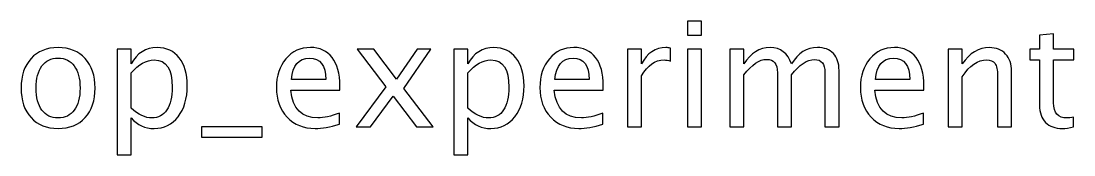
# Model space of a CAD drawing. Header units: centimetres. Extents: x -42.9 to 42.9, y -9 to 28.7.
# Drawn here: x 23.84 to 42.86, y 26.16 to 28.58 of the extents above; entities that cross this region are included whole.
import ezdxf

# ---------------------------------------------------------------- set-up
doc = ezdxf.new("R2010")
doc.units = ezdxf.units.CM
doc.header["$MEASUREMENT"] = 0
doc.layers.add('Layer 1', color=7, linetype='Continuous')

msp = doc.modelspace()

# ---------------------------------------------------------------- linework, layer by layer
at = {"layer": 'Layer 1'}
for points, knots in [([(35.87968, 28.32938), (35.87968, 28.32938), (35.87968, 28.58338), (35.87968, 28.58338), (35.87968, 28.58338), (35.87968, 28.58338), (36.13368, 28.58338), (36.13368, 28.58338), (36.13368, 28.58338), (36.13368, 28.58338), (36.13368, 28.32938), (36.13368, 28.32938), (36.13368, 28.32938), (36.13368, 28.32938), (35.87968, 28.32938), (35.87968, 28.32938)], [0, 0, 0, 0, 0.2, 0.2, 0.2, 0.2, 0.4, 0.4, 0.4, 0.4, 0.6, 0.6, 0.6, 0.6, 1, 1, 1, 1]), ([(42.85805, 26.67088), (42.77956, 26.64927), (42.71121, 26.63869), (42.65344, 26.63869), (42.65344, 26.63869), (42.52379, 26.63869), (42.42281, 26.67573), (42.35049, 26.74981), (42.35049, 26.74981), (42.27773, 26.8239), (42.24157, 26.92664), (42.24157, 27.0585), (42.24157, 27.0585), (42.24157, 27.0585), (42.24157, 27.88223), (42.24157, 27.88223), (42.24157, 27.88223), (42.24157, 27.88223), (42.06607, 27.88223), (42.06607, 27.88223), (42.06607, 27.88223), (42.06607, 27.88223), (42.06607, 28.07273), (42.06607, 28.07273), (42.06607, 28.07273), (42.06607, 28.07273), (42.24157, 28.07273), (42.24157, 28.07273), (42.24157, 28.07273), (42.24157, 28.07273), (42.24157, 28.32629), (42.24157, 28.32629), (42.24157, 28.32629), (42.24157, 28.32629), (42.49557, 28.35054), (42.49557, 28.35054), (42.49557, 28.35054), (42.49557, 28.35054), (42.49557, 28.07273), (42.49557, 28.07273), (42.49557, 28.07273), (42.49557, 28.07273), (42.86334, 28.07273), (42.86334, 28.07273), (42.86334, 28.07273), (42.86334, 28.07273), (42.86334, 27.88223), (42.86334, 27.88223), (42.86334, 27.88223), (42.86334, 27.88223), (42.49557, 27.88223), (42.49557, 27.88223), (42.49557, 27.88223), (42.49557, 27.88223), (42.49557, 27.10436), (42.49557, 27.10436), (42.49557, 27.10436), (42.49557, 26.92091), (42.57539, 26.82919), (42.73458, 26.82919), (42.73458, 26.82919), (42.76853, 26.82919), (42.80954, 26.83492), (42.85805, 26.84595), (42.85805, 26.84595), (42.85805, 26.84595), (42.85805, 26.67088), (42.85805, 26.67088)], [0, 0, 0, 0, 0.05555556, 0.05555556, 0.05555556, 0.05555556, 0.11111111, 0.11111111, 0.11111111, 0.11111111, 0.16666667, 0.16666667, 0.16666667, 0.16666667, 0.22222222, 0.22222222, 0.22222222, 0.22222222, 0.27777778, 0.27777778, 0.27777778, 0.27777778, 0.33333333, 0.33333333, 0.33333333, 0.33333333, 0.38888889, 0.38888889, 0.38888889, 0.38888889, 0.44444444, 0.44444444, 0.44444444, 0.44444444, 0.5, 0.5, 0.5, 0.5, 0.55555556, 0.55555556, 0.55555556, 0.55555556, 0.61111111, 0.61111111, 0.61111111, 0.61111111, 0.66666667, 0.66666667, 0.66666667, 0.66666667, 0.72222222, 0.72222222, 0.72222222, 0.72222222, 0.77777778, 0.77777778, 0.77777778, 0.77777778, 0.83333333, 0.83333333, 0.83333333, 0.83333333, 0.88888889, 0.88888889, 0.88888889, 0.88888889, 1, 1, 1, 1]), ([(24.50569, 26.63869), (24.29976, 26.63869), (24.1366, 26.70439), (24.01665, 26.8358), (24.01665, 26.8358), (23.89627, 26.96721), (23.83629, 27.14581), (23.83629, 27.37114), (23.83629, 27.37114), (23.83629, 27.59604), (23.89627, 27.77419), (24.01665, 27.90516), (24.01665, 27.90516), (24.1366, 28.03613), (24.29976, 28.10183), (24.50569, 28.10183), (24.50569, 28.10183), (24.71162, 28.10183), (24.87478, 28.03613), (24.99473, 27.90516), (24.99473, 27.90516), (25.11511, 27.77419), (25.17508, 27.59604), (25.17508, 27.37114), (25.17508, 27.37114), (25.17508, 27.14581), (25.11511, 26.96721), (24.99473, 26.8358), (24.99473, 26.8358), (24.87478, 26.70439), (24.71162, 26.63869), (24.50569, 26.63869)], [0, 0, 0, 0, 0.11111111, 0.11111111, 0.11111111, 0.11111111, 0.22222222, 0.22222222, 0.22222222, 0.22222222, 0.33333333, 0.33333333, 0.33333333, 0.33333333, 0.44444444, 0.44444444, 0.44444444, 0.44444444, 0.55555556, 0.55555556, 0.55555556, 0.55555556, 0.66666667, 0.66666667, 0.66666667, 0.66666667, 0.77777778, 0.77777778, 0.77777778, 0.77777778, 1, 1, 1, 1]), ([(25.57284, 26.15979), (25.57284, 26.15979), (25.57284, 28.07273), (25.57284, 28.07273), (25.57284, 28.07273), (25.57284, 28.07273), (25.82684, 28.07273), (25.82684, 28.07273), (25.82684, 28.07273), (25.82684, 28.07273), (25.82684, 27.80771), (25.82684, 27.80771), (25.82684, 27.80771), (25.93091, 28.00394), (26.08745, 28.10183), (26.29603, 28.10183), (26.29603, 28.10183), (26.46493, 28.10183), (26.59766, 28.04054), (26.69467, 27.91751), (26.69467, 27.91751), (26.79169, 27.79448), (26.84019, 27.62647), (26.84019, 27.41348), (26.84019, 27.41348), (26.84019, 27.18153), (26.78507, 26.99411), (26.67527, 26.85212), (26.67527, 26.85212), (26.56547, 26.70969), (26.42083, 26.63869), (26.24179, 26.63869), (26.24179, 26.63869), (26.07555, 26.63869), (25.93708, 26.70219), (25.82684, 26.82963), (25.82684, 26.82963), (25.82684, 26.82963), (25.82684, 26.15979), (25.82684, 26.15979), (25.82684, 26.15979), (25.82684, 26.15979), (25.57284, 26.15979), (25.57284, 26.15979)], [0, 0, 0, 0, 0.08333333, 0.08333333, 0.08333333, 0.08333333, 0.16666667, 0.16666667, 0.16666667, 0.16666667, 0.25, 0.25, 0.25, 0.25, 0.33333333, 0.33333333, 0.33333333, 0.33333333, 0.41666667, 0.41666667, 0.41666667, 0.41666667, 0.5, 0.5, 0.5, 0.5, 0.58333333, 0.58333333, 0.58333333, 0.58333333, 0.66666667, 0.66666667, 0.66666667, 0.66666667, 0.75, 0.75, 0.75, 0.75, 0.83333333, 0.83333333, 0.83333333, 0.83333333, 1, 1, 1, 1]), ([(29.59009, 26.71542), (29.41943, 26.66427), (29.27347, 26.63869), (29.15176, 26.63869), (29.15176, 26.63869), (28.94406, 26.63869), (28.77517, 26.70748), (28.64509, 26.84462), (28.64509, 26.84462), (28.515, 26.98177), (28.44973, 27.15948), (28.44973, 27.3782), (28.44973, 27.3782), (28.44973, 27.59031), (28.50706, 27.76449), (28.62215, 27.90075), (28.62215, 27.90075), (28.73725, 28.03657), (28.88453, 28.10448), (29.06401, 28.10448), (29.06401, 28.10448), (29.23378, 28.10448), (29.36519, 28.04407), (29.4578, 27.92324), (29.4578, 27.92324), (29.5504, 27.80241), (29.5967, 27.63132), (29.5967, 27.40951), (29.5967, 27.40951), (29.5967, 27.40951), (29.59538, 27.3319), (29.59538, 27.3319), (29.59538, 27.3319), (29.59538, 27.3319), (28.70903, 27.3319), (28.70903, 27.3319), (28.70903, 27.3319), (28.74607, 26.99676), (28.90967, 26.82919), (29.19939, 26.82919), (29.19939, 26.82919), (29.30566, 26.82919), (29.43575, 26.85918), (29.59009, 26.91915), (29.59009, 26.91915), (29.59009, 26.91915), (29.59009, 26.71542), (29.59009, 26.71542)], [0, 0, 0, 0, 0.07692308, 0.07692308, 0.07692308, 0.07692308, 0.15384615, 0.15384615, 0.15384615, 0.15384615, 0.23076923, 0.23076923, 0.23076923, 0.23076923, 0.30769231, 0.30769231, 0.30769231, 0.30769231, 0.38461538, 0.38461538, 0.38461538, 0.38461538, 0.46153846, 0.46153846, 0.46153846, 0.46153846, 0.53846154, 0.53846154, 0.53846154, 0.53846154, 0.61538462, 0.61538462, 0.61538462, 0.61538462, 0.69230769, 0.69230769, 0.69230769, 0.69230769, 0.76923077, 0.76923077, 0.76923077, 0.76923077, 0.84615385, 0.84615385, 0.84615385, 0.84615385, 1, 1, 1, 1]), ([(29.8948, 26.67044), (29.8948, 26.67044), (30.42882, 27.39407), (30.42882, 27.39407), (30.42882, 27.39407), (30.42882, 27.39407), (29.91068, 28.07273), (29.91068, 28.07273), (29.91068, 28.07273), (29.91068, 28.07273), (30.21362, 28.07273), (30.21362, 28.07273), (30.21362, 28.07273), (30.21362, 28.07273), (30.62284, 27.53254), (30.62284, 27.53254), (30.62284, 27.53254), (30.62284, 27.53254), (30.99326, 28.07273), (30.99326, 28.07273), (30.99326, 28.07273), (30.99326, 28.07273), (31.24153, 28.07273), (31.24153, 28.07273), (31.24153, 28.07273), (31.24153, 28.07273), (30.75646, 27.36144), (30.75646, 27.36144), (30.75646, 27.36144), (30.75646, 27.36144), (31.28386, 26.67044), (31.28386, 26.67044), (31.28386, 26.67044), (31.28386, 26.67044), (30.98091, 26.67044), (30.98091, 26.67044), (30.98091, 26.67044), (30.98091, 26.67044), (30.55846, 27.22606), (30.55846, 27.22606), (30.55846, 27.22606), (30.55846, 27.22606), (30.14968, 26.67044), (30.14968, 26.67044), (30.14968, 26.67044), (30.14968, 26.67044), (29.8948, 26.67044), (29.8948, 26.67044)], [0, 0, 0, 0, 0.07692308, 0.07692308, 0.07692308, 0.07692308, 0.15384615, 0.15384615, 0.15384615, 0.15384615, 0.23076923, 0.23076923, 0.23076923, 0.23076923, 0.30769231, 0.30769231, 0.30769231, 0.30769231, 0.38461538, 0.38461538, 0.38461538, 0.38461538, 0.46153846, 0.46153846, 0.46153846, 0.46153846, 0.53846154, 0.53846154, 0.53846154, 0.53846154, 0.61538462, 0.61538462, 0.61538462, 0.61538462, 0.69230769, 0.69230769, 0.69230769, 0.69230769, 0.76923077, 0.76923077, 0.76923077, 0.76923077, 0.84615385, 0.84615385, 0.84615385, 0.84615385, 1, 1, 1, 1]), ([(31.65781, 26.15979), (31.65781, 26.15979), (31.65781, 28.07273), (31.65781, 28.07273), (31.65781, 28.07273), (31.65781, 28.07273), (31.91181, 28.07273), (31.91181, 28.07273), (31.91181, 28.07273), (31.91181, 28.07273), (31.91181, 27.80771), (31.91181, 27.80771), (31.91181, 27.80771), (32.01588, 28.00394), (32.17242, 28.10183), (32.381, 28.10183), (32.381, 28.10183), (32.5499, 28.10183), (32.68263, 28.04054), (32.77964, 27.91751), (32.77964, 27.91751), (32.87666, 27.79448), (32.92516, 27.62647), (32.92516, 27.41348), (32.92516, 27.41348), (32.92516, 27.18153), (32.87004, 26.99411), (32.76024, 26.85212), (32.76024, 26.85212), (32.65044, 26.70969), (32.5058, 26.63869), (32.32676, 26.63869), (32.32676, 26.63869), (32.16052, 26.63869), (32.02205, 26.70219), (31.91181, 26.82963), (31.91181, 26.82963), (31.91181, 26.82963), (31.91181, 26.15979), (31.91181, 26.15979), (31.91181, 26.15979), (31.91181, 26.15979), (31.65781, 26.15979), (31.65781, 26.15979)], [0, 0, 0, 0, 0.08333333, 0.08333333, 0.08333333, 0.08333333, 0.16666667, 0.16666667, 0.16666667, 0.16666667, 0.25, 0.25, 0.25, 0.25, 0.33333333, 0.33333333, 0.33333333, 0.33333333, 0.41666667, 0.41666667, 0.41666667, 0.41666667, 0.5, 0.5, 0.5, 0.5, 0.58333333, 0.58333333, 0.58333333, 0.58333333, 0.66666667, 0.66666667, 0.66666667, 0.66666667, 0.75, 0.75, 0.75, 0.75, 0.83333333, 0.83333333, 0.83333333, 0.83333333, 1, 1, 1, 1]), ([(34.35215, 26.71542), (34.18149, 26.66427), (34.03553, 26.63869), (33.91382, 26.63869), (33.91382, 26.63869), (33.70612, 26.63869), (33.53723, 26.70748), (33.40715, 26.84462), (33.40715, 26.84462), (33.27706, 26.98177), (33.21179, 27.15948), (33.21179, 27.3782), (33.21179, 27.3782), (33.21179, 27.59031), (33.26912, 27.76449), (33.38421, 27.90075), (33.38421, 27.90075), (33.49931, 28.03657), (33.64659, 28.10448), (33.82607, 28.10448), (33.82607, 28.10448), (33.99584, 28.10448), (34.12725, 28.04407), (34.21986, 27.92324), (34.21986, 27.92324), (34.31246, 27.80241), (34.35876, 27.63132), (34.35876, 27.40951), (34.35876, 27.40951), (34.35876, 27.40951), (34.35744, 27.3319), (34.35744, 27.3319), (34.35744, 27.3319), (34.35744, 27.3319), (33.47109, 27.3319), (33.47109, 27.3319), (33.47109, 27.3319), (33.50813, 26.99676), (33.67173, 26.82919), (33.96145, 26.82919), (33.96145, 26.82919), (34.06772, 26.82919), (34.19781, 26.85918), (34.35215, 26.91915), (34.35215, 26.91915), (34.35215, 26.91915), (34.35215, 26.71542), (34.35215, 26.71542)], [0, 0, 0, 0, 0.07692308, 0.07692308, 0.07692308, 0.07692308, 0.15384615, 0.15384615, 0.15384615, 0.15384615, 0.23076923, 0.23076923, 0.23076923, 0.23076923, 0.30769231, 0.30769231, 0.30769231, 0.30769231, 0.38461538, 0.38461538, 0.38461538, 0.38461538, 0.46153846, 0.46153846, 0.46153846, 0.46153846, 0.53846154, 0.53846154, 0.53846154, 0.53846154, 0.61538462, 0.61538462, 0.61538462, 0.61538462, 0.69230769, 0.69230769, 0.69230769, 0.69230769, 0.76923077, 0.76923077, 0.76923077, 0.76923077, 0.84615385, 0.84615385, 0.84615385, 0.84615385, 1, 1, 1, 1]), ([(34.79709, 26.67044), (34.79709, 26.67044), (34.79709, 28.07273), (34.79709, 28.07273), (34.79709, 28.07273), (34.79709, 28.07273), (35.05109, 28.07273), (35.05109, 28.07273), (35.05109, 28.07273), (35.05109, 28.07273), (35.05109, 27.80771), (35.05109, 27.80771), (35.05109, 27.80771), (35.15207, 28.00394), (35.29847, 28.10183), (35.49074, 28.10183), (35.49074, 28.10183), (35.51676, 28.10183), (35.5441, 28.09963), (35.57232, 28.09522), (35.57232, 28.09522), (35.57232, 28.09522), (35.57232, 27.85754), (35.57232, 27.85754), (35.57232, 27.85754), (35.52822, 27.87209), (35.48942, 27.87958), (35.4559, 27.87958), (35.4559, 27.87958), (35.29451, 27.87958), (35.15957, 27.78433), (35.05109, 27.59339), (35.05109, 27.59339), (35.05109, 27.59339), (35.05109, 26.67044), (35.05109, 26.67044), (35.05109, 26.67044), (35.05109, 26.67044), (34.79709, 26.67044), (34.79709, 26.67044)], [0, 0, 0, 0, 0.09090909, 0.09090909, 0.09090909, 0.09090909, 0.18181818, 0.18181818, 0.18181818, 0.18181818, 0.27272727, 0.27272727, 0.27272727, 0.27272727, 0.36363636, 0.36363636, 0.36363636, 0.36363636, 0.45454545, 0.45454545, 0.45454545, 0.45454545, 0.54545455, 0.54545455, 0.54545455, 0.54545455, 0.63636364, 0.63636364, 0.63636364, 0.63636364, 0.72727273, 0.72727273, 0.72727273, 0.72727273, 0.81818182, 0.81818182, 0.81818182, 0.81818182, 1, 1, 1, 1]), ([(35.87968, 26.67044), (35.87968, 26.67044), (35.87968, 28.07273), (35.87968, 28.07273), (35.87968, 28.07273), (35.87968, 28.07273), (36.13368, 28.07273), (36.13368, 28.07273), (36.13368, 28.07273), (36.13368, 28.07273), (36.13368, 26.67044), (36.13368, 26.67044), (36.13368, 26.67044), (36.13368, 26.67044), (35.87968, 26.67044), (35.87968, 26.67044)], [0, 0, 0, 0, 0.2, 0.2, 0.2, 0.2, 0.4, 0.4, 0.4, 0.4, 0.6, 0.6, 0.6, 0.6, 1, 1, 1, 1]), ([(36.64432, 26.67044), (36.64432, 26.67044), (36.64432, 28.07273), (36.64432, 28.07273), (36.64432, 28.07273), (36.64432, 28.07273), (36.89832, 28.07273), (36.89832, 28.07273), (36.89832, 28.07273), (36.89832, 28.07273), (36.89832, 27.80771), (36.89832, 27.80771), (36.89832, 27.80771), (37.02223, 28.00394), (37.18098, 28.10183), (37.37545, 28.10183), (37.37545, 28.10183), (37.56286, 28.10183), (37.6903, 28.00394), (37.75821, 27.80771), (37.75821, 27.80771), (37.8786, 28.0057), (38.03559, 28.10448), (38.22829, 28.10448), (38.22829, 28.10448), (38.35132, 28.10448), (38.44701, 28.06832), (38.51536, 27.99556), (38.51536, 27.99556), (38.58371, 27.9228), (38.61811, 27.82094), (38.61811, 27.68997), (38.61811, 27.68997), (38.61811, 27.68997), (38.61811, 26.67044), (38.61811, 26.67044), (38.61811, 26.67044), (38.61811, 26.67044), (38.36411, 26.67044), (38.36411, 26.67044), (38.36411, 26.67044), (38.36411, 26.67044), (38.36411, 27.64807), (38.36411, 27.64807), (38.36411, 27.64807), (38.36411, 27.80771), (38.30061, 27.88752), (38.17361, 27.88752), (38.17361, 27.88752), (38.04176, 27.88752), (37.90329, 27.79448), (37.75821, 27.60795), (37.75821, 27.60795), (37.75821, 27.60795), (37.75821, 26.67044), (37.75821, 26.67044), (37.75821, 26.67044), (37.75821, 26.67044), (37.50421, 26.67044), (37.50421, 26.67044), (37.50421, 26.67044), (37.50421, 26.67044), (37.50421, 27.64896), (37.50421, 27.64896), (37.50421, 27.64896), (37.50421, 27.80991), (37.43983, 27.89017), (37.31063, 27.89017), (37.31063, 27.89017), (37.18231, 27.89017), (37.04472, 27.79668), (36.89832, 27.60927), (36.89832, 27.60927), (36.89832, 27.60927), (36.89832, 26.67044), (36.89832, 26.67044), (36.89832, 26.67044), (36.89832, 26.67044), (36.64432, 26.67044), (36.64432, 26.67044)], [0, 0, 0, 0, 0.04761905, 0.04761905, 0.04761905, 0.04761905, 0.0952381, 0.0952381, 0.0952381, 0.0952381, 0.14285714, 0.14285714, 0.14285714, 0.14285714, 0.19047619, 0.19047619, 0.19047619, 0.19047619, 0.23809524, 0.23809524, 0.23809524, 0.23809524, 0.28571429, 0.28571429, 0.28571429, 0.28571429, 0.33333333, 0.33333333, 0.33333333, 0.33333333, 0.38095238, 0.38095238, 0.38095238, 0.38095238, 0.42857143, 0.42857143, 0.42857143, 0.42857143, 0.47619048, 0.47619048, 0.47619048, 0.47619048, 0.52380952, 0.52380952, 0.52380952, 0.52380952, 0.57142857, 0.57142857, 0.57142857, 0.57142857, 0.61904762, 0.61904762, 0.61904762, 0.61904762, 0.66666667, 0.66666667, 0.66666667, 0.66666667, 0.71428571, 0.71428571, 0.71428571, 0.71428571, 0.76190476, 0.76190476, 0.76190476, 0.76190476, 0.80952381, 0.80952381, 0.80952381, 0.80952381, 0.85714286, 0.85714286, 0.85714286, 0.85714286, 0.9047619, 0.9047619, 0.9047619, 0.9047619, 1, 1, 1, 1]), ([(40.14387, 26.71542), (39.97321, 26.66427), (39.82725, 26.63869), (39.70554, 26.63869), (39.70554, 26.63869), (39.49784, 26.63869), (39.32895, 26.70748), (39.19887, 26.84462), (39.19887, 26.84462), (39.06878, 26.98177), (39.00351, 27.15948), (39.00351, 27.3782), (39.00351, 27.3782), (39.00351, 27.59031), (39.06084, 27.76449), (39.17593, 27.90075), (39.17593, 27.90075), (39.29103, 28.03657), (39.43831, 28.10448), (39.61779, 28.10448), (39.61779, 28.10448), (39.78756, 28.10448), (39.91897, 28.04407), (40.01158, 27.92324), (40.01158, 27.92324), (40.10418, 27.80241), (40.15048, 27.63132), (40.15048, 27.40951), (40.15048, 27.40951), (40.15048, 27.40951), (40.14916, 27.3319), (40.14916, 27.3319), (40.14916, 27.3319), (40.14916, 27.3319), (39.26281, 27.3319), (39.26281, 27.3319), (39.26281, 27.3319), (39.29985, 26.99676), (39.46345, 26.82919), (39.75317, 26.82919), (39.75317, 26.82919), (39.85944, 26.82919), (39.98953, 26.85918), (40.14387, 26.91915), (40.14387, 26.91915), (40.14387, 26.91915), (40.14387, 26.71542), (40.14387, 26.71542)], [0, 0, 0, 0, 0.07692308, 0.07692308, 0.07692308, 0.07692308, 0.15384615, 0.15384615, 0.15384615, 0.15384615, 0.23076923, 0.23076923, 0.23076923, 0.23076923, 0.30769231, 0.30769231, 0.30769231, 0.30769231, 0.38461538, 0.38461538, 0.38461538, 0.38461538, 0.46153846, 0.46153846, 0.46153846, 0.46153846, 0.53846154, 0.53846154, 0.53846154, 0.53846154, 0.61538462, 0.61538462, 0.61538462, 0.61538462, 0.69230769, 0.69230769, 0.69230769, 0.69230769, 0.76923077, 0.76923077, 0.76923077, 0.76923077, 0.84615385, 0.84615385, 0.84615385, 0.84615385, 1, 1, 1, 1]), ([(40.58881, 26.67044), (40.58881, 26.67044), (40.58881, 28.07273), (40.58881, 28.07273), (40.58881, 28.07273), (40.58881, 28.07273), (40.84281, 28.07273), (40.84281, 28.07273), (40.84281, 28.07273), (40.84281, 28.07273), (40.84281, 27.80771), (40.84281, 27.80771), (40.84281, 27.80771), (40.97731, 28.00394), (41.14223, 28.10183), (41.33714, 28.10183), (41.33714, 28.10183), (41.45973, 28.10183), (41.55718, 28.06347), (41.62906, 27.9863), (41.62906, 27.9863), (41.70094, 27.90957), (41.7371, 27.80594), (41.7371, 27.6763), (41.7371, 27.6763), (41.7371, 27.6763), (41.7371, 26.67044), (41.7371, 26.67044), (41.7371, 26.67044), (41.7371, 26.67044), (41.4831, 26.67044), (41.4831, 26.67044), (41.4831, 26.67044), (41.4831, 26.67044), (41.4831, 27.59339), (41.4831, 27.59339), (41.4831, 27.59339), (41.4831, 27.69746), (41.46767, 27.77155), (41.43724, 27.81564), (41.43724, 27.81564), (41.40637, 27.86018), (41.35566, 27.88223), (41.28466, 27.88223), (41.28466, 27.88223), (41.12856, 27.88223), (40.98127, 27.78037), (40.84281, 27.57664), (40.84281, 27.57664), (40.84281, 27.57664), (40.84281, 26.67044), (40.84281, 26.67044), (40.84281, 26.67044), (40.84281, 26.67044), (40.58881, 26.67044), (40.58881, 26.67044)], [0, 0, 0, 0, 0.06666667, 0.06666667, 0.06666667, 0.06666667, 0.13333333, 0.13333333, 0.13333333, 0.13333333, 0.2, 0.2, 0.2, 0.2, 0.26666667, 0.26666667, 0.26666667, 0.26666667, 0.33333333, 0.33333333, 0.33333333, 0.33333333, 0.4, 0.4, 0.4, 0.4, 0.46666667, 0.46666667, 0.46666667, 0.46666667, 0.53333333, 0.53333333, 0.53333333, 0.53333333, 0.6, 0.6, 0.6, 0.6, 0.66666667, 0.66666667, 0.66666667, 0.66666667, 0.73333333, 0.73333333, 0.73333333, 0.73333333, 0.8, 0.8, 0.8, 0.8, 0.86666667, 0.86666667, 0.86666667, 0.86666667, 1, 1, 1, 1]), ([(24.50525, 26.82919), (24.63093, 26.82919), (24.72882, 26.87637), (24.79849, 26.97118), (24.79849, 26.97118), (24.86773, 27.06555), (24.90256, 27.19917), (24.90256, 27.37114), (24.90256, 27.37114), (24.90256, 27.54268), (24.86773, 27.67586), (24.79849, 27.77022), (24.79849, 27.77022), (24.72882, 27.86415), (24.63093, 27.91133), (24.50525, 27.91133), (24.50525, 27.91133), (24.37913, 27.91133), (24.28124, 27.86415), (24.21244, 27.77022), (24.21244, 27.77022), (24.14321, 27.67586), (24.10882, 27.54268), (24.10882, 27.37114), (24.10882, 27.37114), (24.10882, 27.19917), (24.14321, 27.06555), (24.21244, 26.97118), (24.21244, 26.97118), (24.28124, 26.87637), (24.37913, 26.82919), (24.50525, 26.82919)], [0, 0, 0, 0, 0.11111111, 0.11111111, 0.11111111, 0.11111111, 0.22222222, 0.22222222, 0.22222222, 0.22222222, 0.33333333, 0.33333333, 0.33333333, 0.33333333, 0.44444444, 0.44444444, 0.44444444, 0.44444444, 0.55555556, 0.55555556, 0.55555556, 0.55555556, 0.66666667, 0.66666667, 0.66666667, 0.66666667, 0.77777778, 0.77777778, 0.77777778, 0.77777778, 1, 1, 1, 1]), ([(25.82684, 27.0047), (25.95781, 26.88784), (26.0826, 26.82919), (26.20122, 26.82919), (26.20122, 26.82919), (26.31808, 26.82919), (26.40848, 26.87814), (26.47198, 26.97559), (26.47198, 26.97559), (26.53592, 27.07305), (26.56767, 27.21019), (26.56767, 27.38746), (26.56767, 27.38746), (26.56767, 27.71554), (26.45919, 27.87958), (26.24223, 27.87958), (26.24223, 27.87958), (26.10024, 27.87958), (25.96178, 27.80286), (25.82684, 27.64896), (25.82684, 27.64896), (25.82684, 27.64896), (25.82684, 27.0047), (25.82684, 27.0047)], [0, 0, 0, 0, 0.14285714, 0.14285714, 0.14285714, 0.14285714, 0.28571429, 0.28571429, 0.28571429, 0.28571429, 0.42857143, 0.42857143, 0.42857143, 0.42857143, 0.57142857, 0.57142857, 0.57142857, 0.57142857, 0.71428571, 0.71428571, 0.71428571, 0.71428571, 1, 1, 1, 1]), ([(28.72226, 27.5224), (28.72226, 27.5224), (29.34138, 27.5224), (29.34138, 27.5224), (29.34138, 27.5224), (29.34138, 27.78345), (29.24392, 27.91398), (29.04946, 27.91398), (29.04946, 27.91398), (28.85366, 27.91398), (28.74474, 27.78345), (28.72226, 27.5224)], [0, 0, 0, 0, 0.25, 0.25, 0.25, 0.25, 0.5, 0.5, 0.5, 0.5, 1, 1, 1, 1]), ([(31.91181, 27.0047), (32.04278, 26.88784), (32.16757, 26.82919), (32.28619, 26.82919), (32.28619, 26.82919), (32.40305, 26.82919), (32.49345, 26.87814), (32.55695, 26.97559), (32.55695, 26.97559), (32.62089, 27.07305), (32.65264, 27.21019), (32.65264, 27.38746), (32.65264, 27.38746), (32.65264, 27.71554), (32.54416, 27.87958), (32.3272, 27.87958), (32.3272, 27.87958), (32.18521, 27.87958), (32.04675, 27.80286), (31.91181, 27.64896), (31.91181, 27.64896), (31.91181, 27.64896), (31.91181, 27.0047), (31.91181, 27.0047)], [0, 0, 0, 0, 0.14285714, 0.14285714, 0.14285714, 0.14285714, 0.28571429, 0.28571429, 0.28571429, 0.28571429, 0.42857143, 0.42857143, 0.42857143, 0.42857143, 0.57142857, 0.57142857, 0.57142857, 0.57142857, 0.71428571, 0.71428571, 0.71428571, 0.71428571, 1, 1, 1, 1]), ([(33.48432, 27.5224), (33.48432, 27.5224), (34.10344, 27.5224), (34.10344, 27.5224), (34.10344, 27.5224), (34.10344, 27.78345), (34.00598, 27.91398), (33.81152, 27.91398), (33.81152, 27.91398), (33.61572, 27.91398), (33.5068, 27.78345), (33.48432, 27.5224)], [0, 0, 0, 0, 0.25, 0.25, 0.25, 0.25, 0.5, 0.5, 0.5, 0.5, 1, 1, 1, 1]), ([(39.27604, 27.5224), (39.27604, 27.5224), (39.89516, 27.5224), (39.89516, 27.5224), (39.89516, 27.5224), (39.89516, 27.78345), (39.7977, 27.91398), (39.60324, 27.91398), (39.60324, 27.91398), (39.40744, 27.91398), (39.29852, 27.78345), (39.27604, 27.5224)], [0, 0, 0, 0, 0.25, 0.25, 0.25, 0.25, 0.5, 0.5, 0.5, 0.5, 1, 1, 1, 1]), ([(27.09507, 26.47994), (27.09507, 26.47994), (27.09507, 26.67044), (27.09507, 26.67044), (27.09507, 26.67044), (27.09507, 26.67044), (28.19574, 26.67044), (28.19574, 26.67044), (28.19574, 26.67044), (28.19574, 26.67044), (28.19574, 26.47994), (28.19574, 26.47994), (28.19574, 26.47994), (28.19574, 26.47994), (27.09507, 26.47994), (27.09507, 26.47994)], [0, 0, 0, 0, 0.2, 0.2, 0.2, 0.2, 0.4, 0.4, 0.4, 0.4, 0.6, 0.6, 0.6, 0.6, 1, 1, 1, 1])]:
    msp.add_open_spline(points, degree=3, knots=knots, dxfattribs=at)

doc.saveas('drawing.dxf')
